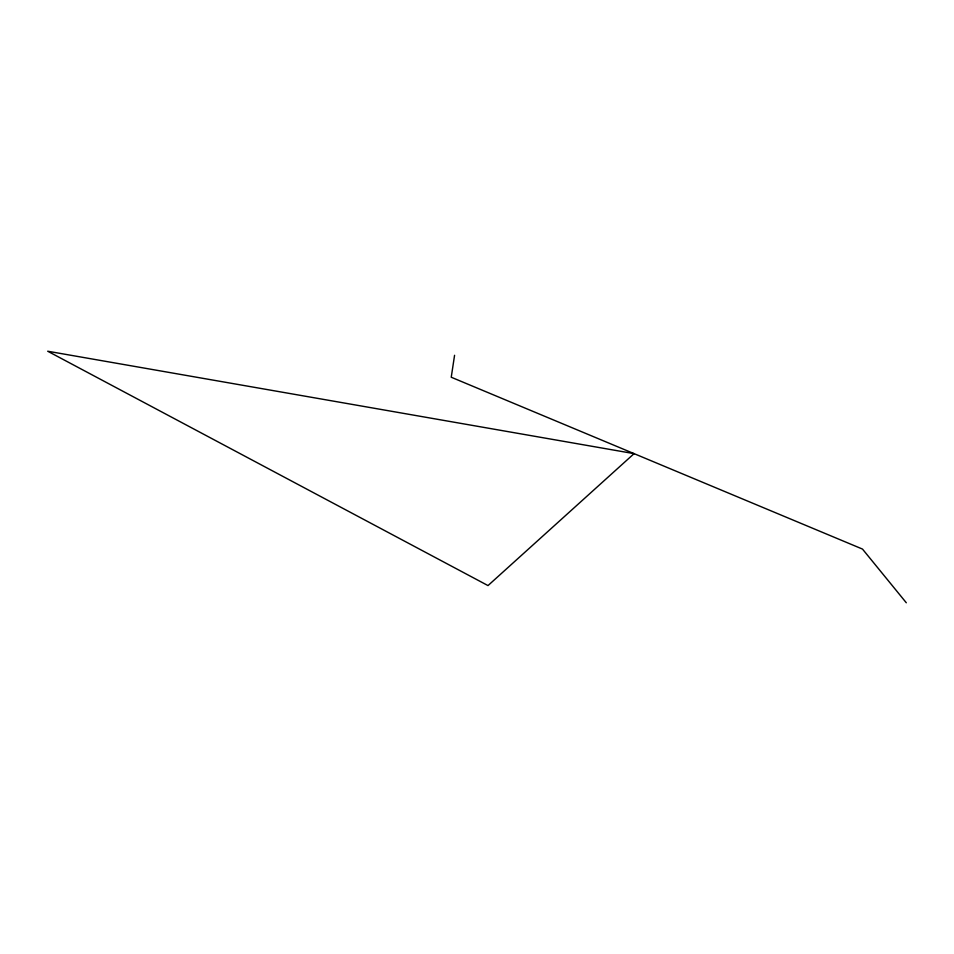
<?xml version="1.0" encoding="UTF-8"?>
<svg xmlns="http://www.w3.org/2000/svg" width="954" height="954" viewBox="0 0 954 954"><rect width="100%" height="100%" fill="white"/><g stroke="black" fill="none" stroke-linecap="round" stroke-linejoin="round"><path stroke-width="1.43" d="M454.569 355.293L451.242 377.235L862.488 549.075L906.3 602.773M634.076 453.639L488.007 585.577L47.7 351.227L634.076 453.639"/></g></svg>
